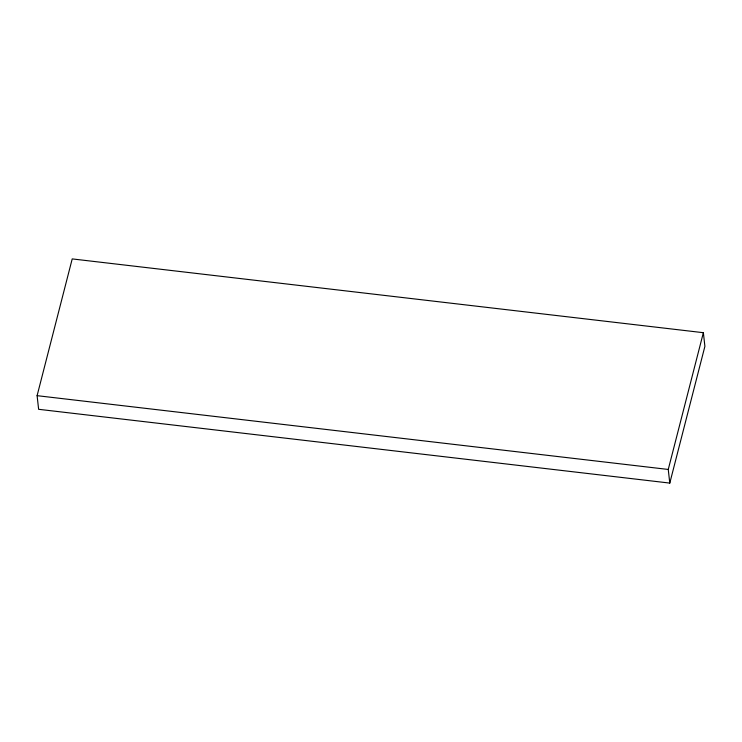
<?xml version="1.0" encoding="UTF-8"?>
<svg xmlns="http://www.w3.org/2000/svg" width="742" height="742" viewBox="0 0 742 742"><rect width="100%" height="100%" fill="white"/><g stroke="black" fill="none" stroke-linecap="round" stroke-linejoin="round"><path stroke-width="1.11" d="M37.1 395.672L72.215 258.912L703.37 332.694L704.9 346.328L669.785 483.088L38.63 409.306L37.1 395.672L668.254 469.454L669.785 483.088M668.254 469.454L703.37 332.694"/></g></svg>
